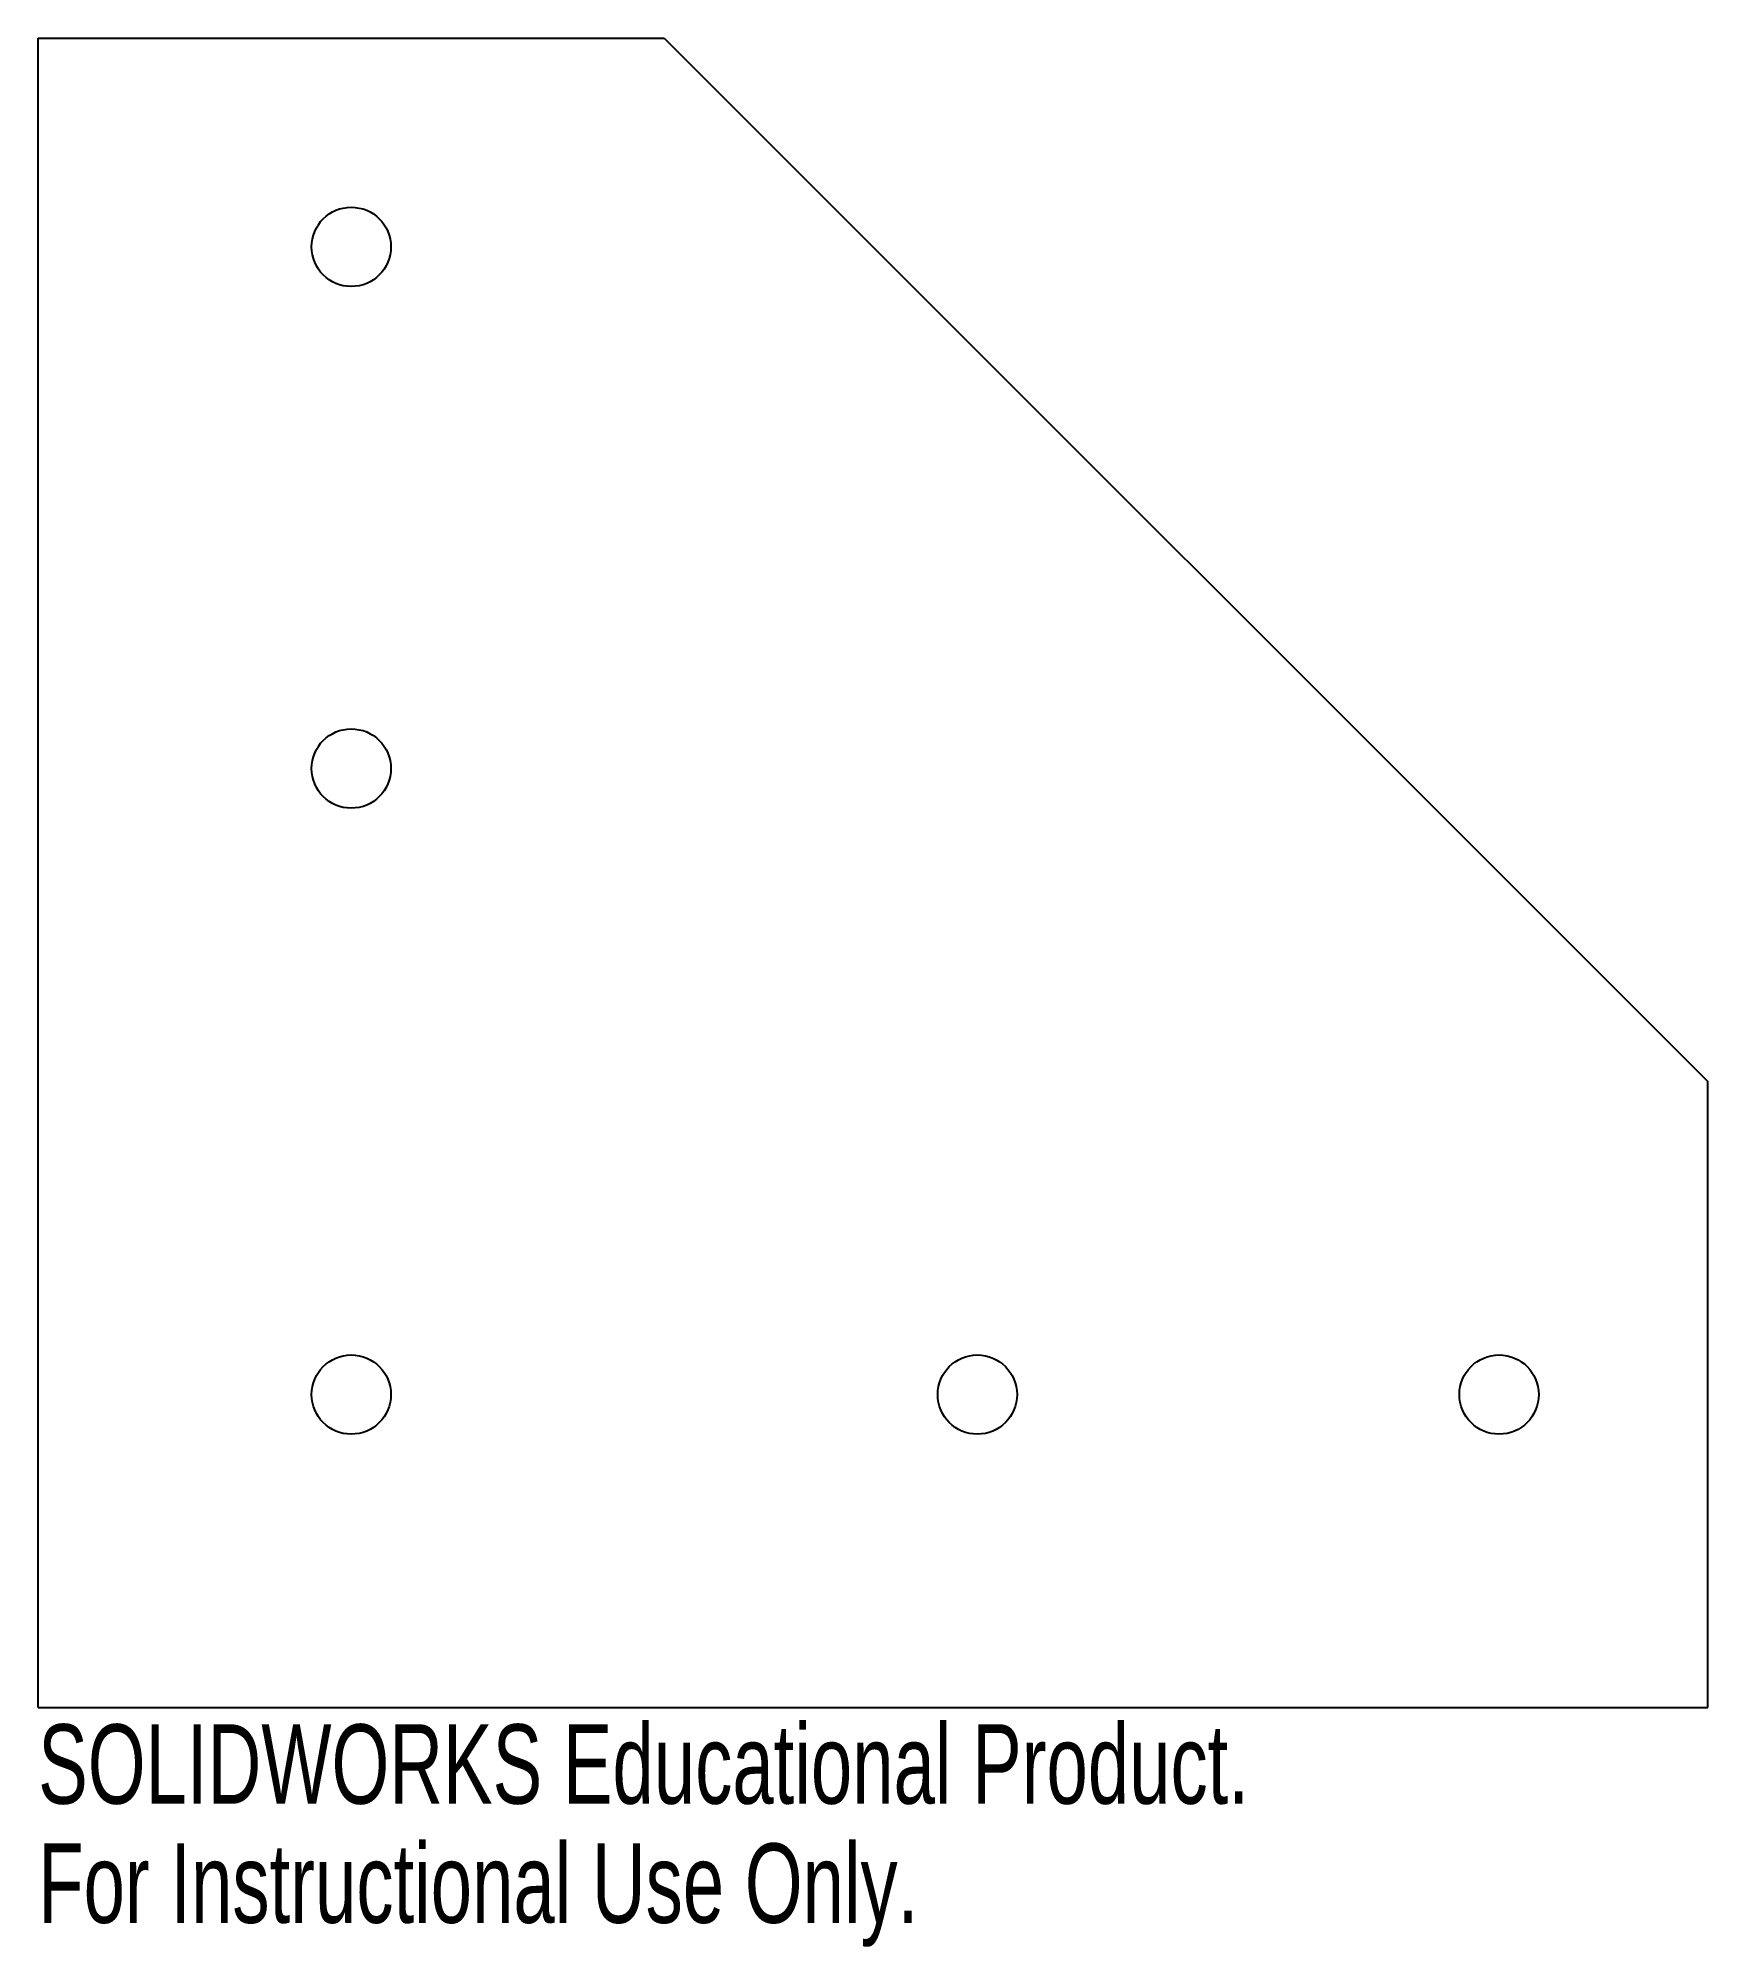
# Model space of a CAD drawing. Header units: inches. Extents: x 0 to 4, y -0.57 to 4.
import ezdxf

# ---------------------------------------------------------------- set-up
doc = ezdxf.new("R2010")
doc.units = ezdxf.units.IN
doc.header["$MEASUREMENT"] = 0
doc.styles.add('SLDTEXTSTYLE0', font='TXT', dxfattribs={"width": 0.7})

msp = doc.modelspace()

# ---------------------------------------------------------------- linework, layer by layer
at = {"color": 7, "linetype": 'Continuous', "lineweight": 25}
for p, q in [((0, 4), (1.5, 4)), ((0, 0), (0, 4)), ((1.5, 4), (4, 1.5)), ((4, 0), (4, 1.5)), ((0, 0), (4, 0))]:
    msp.add_line(p, q, dxfattribs=at)
for centre in [(0.75, 3.5), (0.75, 2.25), (0.75, 0.75), (2.25, 0.75), (3.5, 0.75)]:
    msp.add_circle(centre, 0.095, dxfattribs=at)

# ---------------------------------------------------------------- texts
at = {"color": 7, "linetype": 'Continuous', "char_height": 0.1903, "attachment_point": 1, "style": 'SLDTEXTSTYLE0'}
for s, insert in [('SOLIDWORKS Educational Product.', (0, -0.0401)), ('For Instructional Use Only.', (0, -0.3256))]:
    msp.add_mtext(s, dxfattribs=dict(at, insert=insert))

doc.saveas('drawing.dxf')
